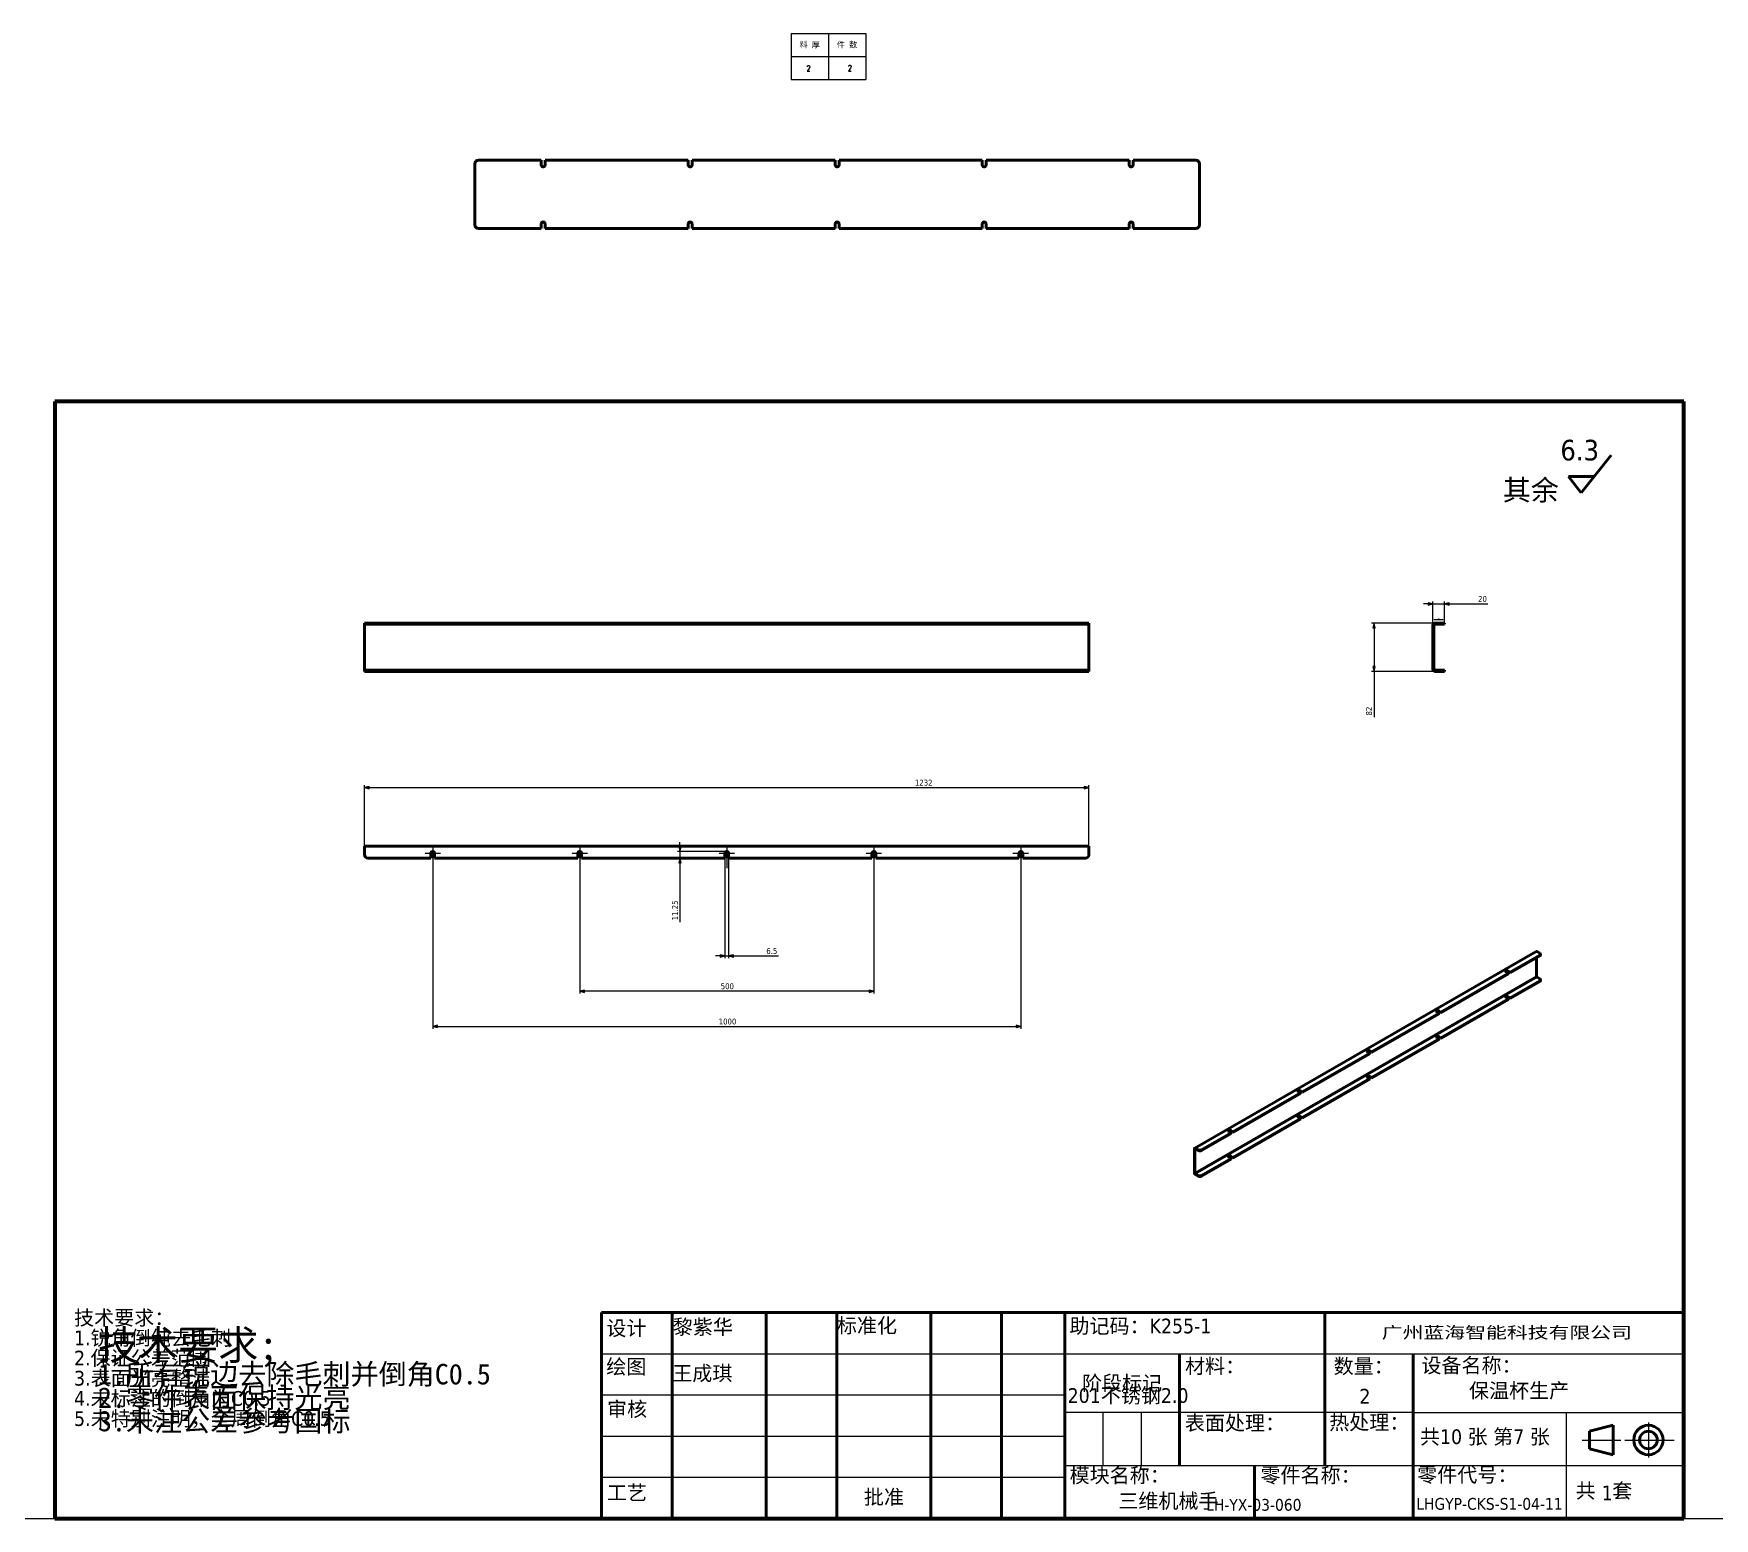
# Model space of a CAD drawing. Header units: millimetres. Extents: x 1472 to 285341, y -86221 to 5170.
# Drawn here: x 9281 to 12140, y 1332 to 3858 of the extents above; entities that cross this region are included whole.
import ezdxf
from ezdxf.enums import TextEntityAlignment as Align

# ---------------------------------------------------------------- set-up
doc = ezdxf.new("R2010")
doc.units = ezdxf.units.MM
doc.linetypes.add('CHAIN', pattern=[0.3543, 0.2362, -0.0295, 0.0591, -0.0295])
doc.layers.add('中心标记 (ISO)', color=1, linetype='Continuous', lineweight=25, true_color=0xff0000)
doc.layers.add('尺寸 (ISO)', color=5, linetype='Continuous', lineweight=25, true_color=0x0000ff)
for name, color, linetype, lineweight in [('可见 (ISO)', 7, 'Continuous', 50), ('可见窄的 (ISO)', 7, 'Continuous', 35), ('图框 (ISO)', 7, 'Continuous', 70), ('标题 (ISO)', 7, 'Continuous', 50), ('符号 (ISO)', 7, 'Continuous', 25)]:
    doc.layers.add(name, color=color, linetype=linetype, lineweight=lineweight)
doc.styles.add('DIM', font='romans.shx', dxfattribs={"width": 0.8, "bigfont": 'bigfont.shx'})
doc.styles.get("Standard").update_dxf_attribs({"font": 'arial.ttf'})
doc.styles.add('文本样式19', font='tahoma.ttf')
doc.styles.add('文本样式91', font='tahoma.ttf')
doc.styles.add('注释文本 (ISO)', font='tahoma.ttf')
doc.dimstyles.new('ISO-25', dxfattribs={"dimtxt": 2.5, "dimasz": 2.5, "dimexe": 1.25, "dimexo": 0.625, "dimtad": 1, "dimtxsty": 'Standard', "dimcen": 2.5, "dimadec": 0, "dimazin": 0, "dimtfac": 1, "dimtmove": 0, "dimatfit": 3, "dimfxl": 0, "dimarcsym": 0})
doc.dimstyles.new('默认 (GB)', dxfattribs={"dimscale": 4, "dimtxt": 2.5, "dimasz": 2, "dimexe": 1, "dimexo": 0, "dimgap": 0.75, "dimtad": 1, "dimtoh": 1, "dimrnd": 1e-08, "dimdsep": 46, "dimtxsty": '注释文本 (ISO)', "dimblk": 'Filled-1', "dimcen": 0.09, "dimdle": 10, "dimclrd": 256, "dimclre": 256, "dimclrt": 256, "dimaunit": 1, "dimazin": 2, "dimtfac": 0.8, "dimtdec": 3, "dimtmove": 0, "dimatfit": 3, "dimldrblk": 'Filled-2', "dimfxl": 0, "dimtolj": 1, "dimtzin": 0, "dimlwd": -1, "dimlwe": -1, "dimarcsym": 0})

# ---------------------------------------------------------------- blocks, each defined once
blk = doc.blocks.new('图框 A3-A4')
at = {"layer": '图框 (ISO)'}
for p, q in [((287, 200), (10, 200)), ((10, 200), (10, 10)), ((287, 10), (287, 200)), ((10, 10), (287, 10))]:
    blk.add_line(p, q, dxfattribs=at)
blk = doc.blocks.new('标题栏 GB1')
at = {"layer": '标题 (ISO)'}
for p, q in [((361.15, 211.7), (366.21, 218.12)), ((361.15, 211.7), (359.01, 214.46)), ((359.01, 214.46), (363.33, 214.46)), ((194.57, 65.23), (194.57, 72.23)), ((194.57, 72.23), (378.57, 72.23)), ((206.57, 65.23), (206.57, 72.23)), ((222.57, 65.23), (222.57, 72.23)), ((234.57, 65.23), (234.57, 72.23)), ((250.57, 65.23), (250.57, 72.23)), ((262.57, 65.23), (262.57, 72.23)), ((273.31, 65.23), (273.31, 72.23)), ((317.57, 65.23), (317.57, 72.23)), ((378.57, 72.23), (378.57, 65.23)), ((194.57, 37.23), (194.57, 65.23)), ((206.57, 37.23), (206.57, 65.23)), ((222.57, 44.23), (222.57, 65.23)), ((234.57, 37.23), (234.57, 65.23)), ((250.57, 37.23), (250.57, 65.23)), ((262.57, 37.23), (262.57, 65.23)), ((273.31, 65.23), (273.31, 37.23)), ((317.57, 55.23), (317.57, 65.23)), ((378.57, 65.23), (378.57, 37.23)), ((317.57, 55.23), (317.57, 46.23)), ((366.57, 53.06), (362.57, 52.06)), ((362.57, 52.06), (362.57, 49.06)), ((366.57, 48.06), (366.57, 53.06)), ((362.57, 49.06), (366.57, 48.06)), ((305.57, 46.23), (305.57, 37.23)), ((222.57, 44.23), (222.57, 37.23)), ((378.57, 37.23), (194.57, 37.23))]:
    blk.add_line(p, q, dxfattribs=at)
at = {"layer": '标题 (ISO)', "lineweight": 25}
for p, q in [((194.57, 65.23), (273.31, 65.23)), ((273.31, 65.23), (378.57, 65.23)), ((194.57, 58.23), (273.31, 58.23)), ((332.57, 55.23), (273.31, 55.23)), ((279.81, 55.23), (279.81, 46.23)), ((286.31, 55.23), (286.31, 46.23)), ((332.57, 55.23), (378.57, 55.23)), ((358.57, 55.23), (358.57, 46.23)), ((372.58, 53.56), (372.58, 47.56)), ((194.57, 51.23), (273.31, 51.23)), ((361.32, 50.56), (367.88, 50.56)), ((368.55, 50.56), (370.07, 50.56)), ((370.07, 50.56), (376.97, 50.56)), ((273.31, 46.23), (378.57, 46.23)), ((358.57, 46.23), (358.57, 37.23)), ((194.57, 44.23), (273.31, 44.23))]:
    blk.add_line(p, q, dxfattribs=at)
at = {"layer": '标题 (ISO)', "lineweight": 50}
for p, q in [((292.81, 65.23), (292.81, 46.23)), ((332.57, 65.23), (332.57, 37.23))]:
    blk.add_line(p, q, dxfattribs=at)
at = {"layer": '标题 (ISO)'}
for radius in [2.5, 1.5]:
    blk.add_circle((372.57, 50.56), radius, dxfattribs=at)
at = {"layer": '标题 (ISO)', "style": '注释文本 (ISO)'}
blk.add_text('阶段标记', height=2.5, dxfattribs=at).set_placement((283.06, 60.23), align=Align.MIDDLE_CENTER)
for s, insert, char_height, attachment_point in [('\\fTahoma|b0|i0;\\H3.5000;6.3', (357.6, 220.71), 3.5, 1), ('\\fTahoma|b0|i0;\\H3.5000;其余', (347.8, 213.91), 3.5, 1), ('\\fTahoma|b0|i0;标准化', (234.57, 71.28), 2.5, 1), ('助记码：K255-1', (274.11, 71.21), 2.5, 1), ('\\fTahoma|b0|i0;设计', (195.38, 70.83), 2.5, 1), ('\\f仿宋|b0|i0;\\H2.5000;黎紫华', (206.66, 71.05), 2.5, 1), ('\\fTahoma|b0|i0;\\W1.30;\\H2.0000;广州\\fArial|b0|i0;\\W1.30;\\H2.0000;蓝海\\fTahoma|b0|i0;\\W1.30;\\H2.0000;智能科技有限公司', (348.5, 68.73), 2, 5), ('\\fTahoma|b0|i0;绘图', (195.35, 64.28), 2.5, 1), ('\\fTahoma|b0|i0;材料：', (293.76, 64.39), 2.5, 1), ('\\fTahoma|b0|i0;数量：', (319.04, 64.37), 2.5, 1), ('\\fTahoma|b0|i0;设备名称：', (333.96, 64.5), 2.5, 1), ('保温杯生产', (342.05, 60.22), 2.5, 1), ('\\fTahoma|b0|i0;审核', (195.48, 57.07), 2.5, 1), ('\\fTahoma|b0|i0;热处理：', (318.29, 54.82), 2.5, 1), ('\\fTahoma|b0|i0;模块名称：', (274.14, 45.81), 2.5, 1), ('\\fTahoma|b0|i0;零件名称：', (306.59, 45.8), 2.5, 1), ('\\fTahoma|b0|i0;零件代号：', (333.25, 45.9), 2.5, 1), ('\\fTahoma|b0|i0;批准', (242.57, 40.73), 2.5, 5), ('三维机械手', (282.42, 41.45), 2.5, 1), ('1', (364.63, 42.81), 2.5, 1)]:
    blk.add_mtext(s, dxfattribs=dict(at, insert=insert, char_height=char_height, attachment_point=attachment_point))
at = {"layer": '标题 (ISO)', "insert": (104.85, 72.61), "char_height": 2.5, "attachment_point": 1, "line_spacing_factor": 0.823237, "style": '注释文本 (ISO)'}
blk.add_mtext('\\fTahoma|b0|i0;技术要求：\\P1.锐角倒纯去毛刺\\P2.保证公差范围\\P3.表面光亮整洁\\P4.未标注的倒角为C0.5\\P5.未特别注明，全周倒角C0.5\\P', dxfattribs=at)
at = {"layer": '标题 (ISO)', "char_height": 2.5, "attachment_point": 1, "style": '注释文本 (ISO)'}
for s, insert, width in [('\\f仿宋|b0|i0;\\H2.5000;王成琪', (206.57, 63.16), 11.2281), ('\\fTahoma|b0|i0;表面处理：', (293.74, 54.71), 17.19), ('\\fTahoma|b0|i0;工艺', (195.45, 42.85), 6.876), ('\\fTahoma|b0|i0;  共   套', (358.32, 43.18), 17.7919)]:
    blk.add_mtext(s, dxfattribs=dict(at, insert=insert, width=width))
at = {"layer": '标题 (ISO)', "insert": (333.72, 52.37), "char_height": 2.5, "width": 27.2374, "attachment_point": 1, "line_spacing_factor": 0.987884, "style": '注释文本 (ISO)'}
blk.add_mtext('共10 张 第7 张', dxfattribs=at)
at = {"layer": '标题 (ISO)'}
for tag, p, height, style in [('材料_001', (293.5, 56.7), 2.5, '注释文本 (ISO)'), ('零件代号_001', (306.4, 37.87), 2, '文本样式91'), ('描述_001', (333.1, 38.7), 2, '文本样式91')]:
    blk.add_attdef(tag, p, '', height=height, dxfattribs=dict(at, style=style))
at = {"layer": '标题 (ISO)', "style": '文本样式91'}
blk.add_attdef('热处理', text='', height=2, dxfattribs=at).set_placement((318.2, 50.63), align=Align.TOP_LEFT)
at = {"layer": '标题 (ISO)', "style": '文本样式19'}
for tag, p in [('工程核准人', (256.57, 40.73)), ('工程批准日期', (267.94, 40.73))]:
    blk.add_attdef(tag, text='', height=1, dxfattribs=at).set_placement(p, align=Align.MIDDLE_CENTER)
blk = doc.blocks.new('Filled-1')
at = {"color": 0}
for p, q in [((0, 0), (-1, 0.25)), ((-1, 0.25), (-1, -0.25)), ((-1, 0), (0, 0)), ((-1, -0.25), (0, 0))]:
    blk.add_line(p, q, dxfattribs=at)
at = {"color": 0, "flags": 128}
blk.add_lwpolyline([(-1, -0.25), (0, 0), (-1, 0.25), (-1, -0.25)], dxfattribs=at)
at = {"color": 0}
blk.add_solid([(-1, -0.25), (0, 0), (-1, 0.25), (-1, -0.25)], dxfattribs=at)
blk = doc.blocks.new('*D132')
at = {"layer": 'Defpoints', "color": 0, "transparency": 16777216}
for p in [(11076, 2575.5), (9844, 2475.5), (11076, 2475.5)]:
    blk.add_point(p, dxfattribs=at)
at = {"layer": '尺寸 (ISO)', "transparency": 16777216}
for p, q in [((9844, 2475.5), (9844, 2579.5)), ((9852, 2575.5), (11068, 2575.5)), ((11076, 2475.5), (11076, 2579.5))]:
    blk.add_line(p, q, dxfattribs=at)
at = {"layer": '尺寸 (ISO)', "transparency": 16777216, "xscale": 8, "yscale": 8, "zscale": 8, "rotation": 180}
blk.add_blockref('Filled-1', (9844, 2575.5), dxfattribs=at)
at = {"layer": '尺寸 (ISO)', "transparency": 16777216, "xscale": 8, "yscale": 8, "zscale": 8}
blk.add_blockref('Filled-1', (11076, 2575.5), dxfattribs=at)
at = {"layer": '尺寸 (ISO)', "transparency": 16777216, "insert": (10780, 2588.9), "char_height": 10, "attachment_point": 1, "style": '注释文本 (ISO)'}
blk.add_mtext('\\A1;1232', dxfattribs=at)
blk = doc.blocks.new('Filled-2')
at = {"color": 0}
for p, q in [((0, 0), (-1, 0.125)), ((-1, 0.125), (-1, -0.125)), ((-1, 0), (0, 0)), ((-1, -0.125), (0, 0))]:
    blk.add_line(p, q, dxfattribs=at)
at = {"color": 0, "flags": 128}
blk.add_lwpolyline([(-1, -0.125), (0, 0), (-1, 0.125), (-1, -0.125)], dxfattribs=at)
at = {"color": 0}
blk.add_solid([(-1, -0.125), (0, 0), (-1, 0.125), (-1, -0.125)], dxfattribs=at)
blk = doc.blocks.new('*D133')
at = {"layer": 'Defpoints', "color": 0, "transparency": 16777216}
for p in [(10710, 2466.8), (10210, 2438.5), (10210, 2229.1)]:
    blk.add_point(p, dxfattribs=at)
at = {"layer": '尺寸 (ISO)', "transparency": 16777216}
for p, q in [((10710, 2466.8), (10710, 2225.1)), ((10210, 2438.5), (10210, 2225.1)), ((10702, 2229.1), (10218, 2229.1))]:
    blk.add_line(p, q, dxfattribs=at)
at = {"layer": '尺寸 (ISO)', "transparency": 16777216, "xscale": 8, "yscale": 8, "zscale": 8, "rotation": 180}
blk.add_blockref('Filled-1', (10210, 2229.1), dxfattribs=at)
at = {"layer": '尺寸 (ISO)', "transparency": 16777216, "xscale": 8, "yscale": 8, "zscale": 8}
blk.add_blockref('Filled-1', (10710, 2229.1), dxfattribs=at)
at = {"layer": '尺寸 (ISO)', "transparency": 16777216, "insert": (10449.8, 2242.5), "char_height": 10, "attachment_point": 1, "style": '注释文本 (ISO)'}
blk.add_mtext('\\A1;500', dxfattribs=at)
blk = doc.blocks.new('*D134')
at = {"layer": 'Defpoints', "color": 0, "transparency": 16777216}
for p in [(9960, 2438.5), (10960, 2438.5), (10960, 2169.1)]:
    blk.add_point(p, dxfattribs=at)
at = {"layer": '尺寸 (ISO)', "transparency": 16777216}
for p, q in [((9960, 2438.5), (9960, 2165.1)), ((10960, 2438.5), (10960, 2165.1)), ((9968, 2169.1), (10952, 2169.1))]:
    blk.add_line(p, q, dxfattribs=at)
at = {"layer": '尺寸 (ISO)', "transparency": 16777216, "xscale": 8, "yscale": 8, "zscale": 8, "rotation": 180}
blk.add_blockref('Filled-1', (9960, 2169.1), dxfattribs=at)
at = {"layer": '尺寸 (ISO)', "transparency": 16777216, "xscale": 8, "yscale": 8, "zscale": 8}
blk.add_blockref('Filled-1', (10960, 2169.1), dxfattribs=at)
at = {"layer": '尺寸 (ISO)', "transparency": 16777216, "insert": (10446.4, 2182.5), "char_height": 10, "attachment_point": 1, "style": '注释文本 (ISO)'}
blk.add_mtext('\\A1;1000', dxfattribs=at)
blk = doc.blocks.new('*D135')
at = {"layer": 'Defpoints', "color": 0, "transparency": 16777216}
for p in [(10456.8, 2455.5), (10463.3, 2455.5), (10456.8, 2289.1)]:
    blk.add_point(p, dxfattribs=at)
at = {"layer": '尺寸 (ISO)', "transparency": 16777216}
for p, q in [((10456.8, 2455.5), (10456.8, 2285.1)), ((10463.3, 2455.5), (10463.3, 2285.1)), ((10448.8, 2289.1), (10440.8, 2289.1)), ((10456.8, 2289.1), (10463.3, 2289.1)), ((10471.3, 2289.1), (10548.2, 2289.1))]:
    blk.add_line(p, q, dxfattribs=at)
at = {"layer": '尺寸 (ISO)', "transparency": 16777216, "xscale": 8, "yscale": 8, "zscale": 8}
blk.add_blockref('Filled-1', (10456.8, 2289.1), dxfattribs=at)
at = {"layer": '尺寸 (ISO)', "transparency": 16777216, "xscale": 8, "yscale": 8, "zscale": 8, "rotation": 180}
blk.add_blockref('Filled-1', (10463.3, 2289.1), dxfattribs=at)
at = {"layer": '尺寸 (ISO)', "transparency": 16777216, "insert": (10527.3, 2302.5), "char_height": 10, "attachment_point": 1, "style": '注释文本 (ISO)'}
blk.add_mtext('\\A1;6.5', dxfattribs=at)
blk = doc.blocks.new('*D136')
at = {"layer": 'Defpoints', "color": 0, "transparency": 16777216}
for p in [(10380.4, 2466.8), (10460, 2466.8), (10403.6, 2455.5)]:
    blk.add_point(p, dxfattribs=at)
at = {"layer": '尺寸 (ISO)', "transparency": 16777216}
for p, q in [((10460, 2466.8), (10376.4, 2466.8)), ((10380.4, 2474.8), (10380.4, 2482.8)), ((10380.4, 2466.8), (10380.4, 2455.5)), ((10380.4, 2447.5), (10380.4, 2346.6))]:
    blk.add_line(p, q, dxfattribs=at)
at = {"layer": '尺寸 (ISO)', "transparency": 16777216, "xscale": 8, "yscale": 8, "zscale": 8}
for p, rotation in [((10380.4, 2466.8), 270), ((10380.4, 2455.5), 90)]:
    blk.add_blockref('Filled-1', p, dxfattribs=dict(at, rotation=rotation))
at = {"layer": '尺寸 (ISO)', "transparency": 16777216, "insert": (10367, 2349.6), "char_height": 10, "attachment_point": 1, "rotation": 90, "style": '注释文本 (ISO)'}
blk.add_mtext('\\A1;11.25', dxfattribs=at)
blk = doc.blocks.new('*D137')
at = {"layer": 'Defpoints', "color": 0, "transparency": 16777216}
for p in [(11680.7, 2888), (11660.7, 2851.2), (11680.7, 2855.2)]:
    blk.add_point(p, dxfattribs=at)
at = {"layer": '尺寸 (ISO)', "transparency": 16777216}
for p, q in [((11652.7, 2888), (11644.7, 2888)), ((11660.7, 2851.2), (11660.7, 2892)), ((11660.7, 2888), (11680.7, 2888)), ((11680.7, 2855.2), (11680.7, 2892)), ((11688.7, 2888), (11754.4, 2888))]:
    blk.add_line(p, q, dxfattribs=at)
at = {"layer": '尺寸 (ISO)', "transparency": 16777216, "xscale": 8, "yscale": 8, "zscale": 8}
blk.add_blockref('Filled-1', (11660.7, 2888), dxfattribs=at)
at = {"layer": '尺寸 (ISO)', "transparency": 16777216, "xscale": 8, "yscale": 8, "zscale": 8, "rotation": 180}
blk.add_blockref('Filled-1', (11680.7, 2888), dxfattribs=at)
at = {"layer": '尺寸 (ISO)', "transparency": 16777216, "insert": (11737.7, 2901.4), "char_height": 10, "attachment_point": 1, "style": '注释文本 (ISO)'}
blk.add_mtext('\\A1;20', dxfattribs=at)
blk = doc.blocks.new('*D138')
at = {"layer": 'Defpoints', "color": 0, "transparency": 16777216}
for p in [(11664.7, 2855.2), (11560.7, 2773.2), (11664.7, 2773.2)]:
    blk.add_point(p, dxfattribs=at)
at = {"layer": '尺寸 (ISO)', "transparency": 16777216}
for p, q in [((11664.7, 2855.2), (11556.7, 2855.2)), ((11560.7, 2847.2), (11560.7, 2781.2)), ((11664.7, 2773.2), (11556.7, 2773.2)), ((11560.7, 2773.2), (11560.7, 2695.1))]:
    blk.add_line(p, q, dxfattribs=at)
at = {"layer": '尺寸 (ISO)', "transparency": 16777216, "xscale": 8, "yscale": 8, "zscale": 8}
for p, rotation in [((11560.7, 2855.2), 90), ((11560.7, 2773.2), 270)]:
    blk.add_blockref('Filled-1', p, dxfattribs=dict(at, rotation=rotation))
at = {"layer": '尺寸 (ISO)', "transparency": 16777216, "insert": (11547.2, 2698.1), "char_height": 10, "attachment_point": 1, "rotation": 90, "style": '注释文本 (ISO)'}
blk.add_mtext('\\A1;82', dxfattribs=at)
blk = doc.blocks.new('加工')
at = {"layer": '符号 (ISO)', "insert": (-36.68, 11.05), "char_height": 2.5, "width": 80.4946, "attachment_point": 1, "line_spacing_factor": 0.683636, "style": '注释文本 (ISO)'}
blk.add_mtext('{\\fFangSong|b0|i0|c134|p49;\\H2x;技术要求\\fFangSong|b0|i0|c0|p49;;\\P\\H0.7x;1.\\fFangSong|b0|i0|c134|p49;所有锐边去除毛刺并倒角\\fFangSong|b0|i0|c0|p49;C0.5\\H2.12498x; \\H0.47059x;\\P2.\\fFangSong|b0|i0|c134|p49;零件表面保持光亮\\H1.84035x; \\H0.54337x;\\P\\fFangSong|b0|i0|c0|p49;3.\\fFangSong|b0|i0|c134|p49;未注公差参考国标\\H1.80945x; }', dxfattribs=at)
blk = doc.blocks.new('*T31')
at = {"color": 0, "linetype": 'ByBlock', "lineweight": -2, "transparency": 16777216}
for p, q in [((0, 0), (127, 0)), ((0, 0), (0, -78)), ((63.5, 0), (63.5, -78)), ((127, 0), (127, -78)), ((0, -39), (127, -39)), ((0, -78), (127, -78))]:
    blk.add_line(p, q, dxfattribs=at)
at = {"color": 0, "transparency": 16777216, "char_height": 10, "width": 60.5, "attachment_point": 5}
for s, insert in [('{\\fSimSun|b0|i0|c134|p2;料 厚}', (31.75, -19.5)), ('{\\fSimSun|b0|i0|c134|p2;件 数}', (95.25, -19.5))]:
    blk.add_mtext(s, dxfattribs=dict(at, insert=insert))
blk = doc.blocks.new('拆图参数')
blk.add_blockref('*T31', (-63.5, 78))
at = {"style": 'DIM', "width": 0.8}
blk.add_attdef('6', text='', height=10, dxfattribs=at).set_placement((-37.1, 18.9), align=Align.MIDDLE_LEFT)
blk.add_attdef('1', text='', height=10, dxfattribs=at).set_placement((36.6, 19.3), align=Align.MIDDLE_CENTER)
blk = doc.blocks.new('*D140')
at = {"color": 0, "lineweight": -2, "transparency": 16777216}
for p, q in [((11660.7, 2855.8), (11660.7, 2861.9)), ((11678.2, 2860.7), (11663.2, 2860.7)), ((11680.7, 2855.8), (11680.7, 2861.9))]:
    blk.add_line(p, q, dxfattribs=at)
at = {"color": 0, "transparency": 16777216}
for points in [[(11663.2, 2861.1), (11663.2, 2860.3), (11660.7, 2860.7)], [(11678.2, 2861.1), (11678.2, 2860.3), (11680.7, 2860.7)]]:
    blk.add_solid(points, dxfattribs=at)
at = {"layer": 'Defpoints', "color": 0, "transparency": 16777216}
for p in [(11660.7, 2860.7), (11660.7, 2855.2), (11680.7, 2855.2)]:
    blk.add_point(p, dxfattribs=at)
at = {"color": 0, "transparency": 16777216, "insert": (11670.7, 2862.6), "char_height": 2.5, "attachment_point": 5}
blk.add_mtext('20', dxfattribs=at)

msp = doc.modelspace()

# ---------------------------------------------------------------- linework, layer by layer
msp.add_line((2580.4943, 1332.2076), (59870.06257, 1332.2076))
at = {"layer": '中心标记 (ISO)', "linetype": 'CHAIN', "ltscale": 2.9446}
for p, q in [((9973.2985, 2463.5326), (9946.7985, 2463.5326)), ((10223.2985, 2463.5326), (10196.7985, 2463.5326)), ((10473.2985, 2463.5326), (10446.7985, 2463.5326)), ((10723.2985, 2463.5326), (10696.7985, 2463.5326)), ((10973.2985, 2463.5326), (10946.7985, 2463.5326))]:
    msp.add_line(p, q, dxfattribs=at)
at = {"layer": '中心标记 (ISO)', "linetype": 'CHAIN', "ltscale": 4.250268}
for p, q in [((9960.0485, 2476.7826), (9960.0485, 2438.5326)), ((10210.0485, 2476.7826), (10210.0485, 2438.5326)), ((10460.0485, 2476.7826), (10460.0485, 2438.5326)), ((10710.0485, 2476.7826), (10710.0485, 2438.5326)), ((10960.0485, 2476.7826), (10960.0485, 2438.5326))]:
    msp.add_line(p, q, dxfattribs=at)
at = {"layer": '可见 (ISO)'}
for p, q in [((10031.84662, 3532.61659), (10031.84662, 3636.61659)), ((10144.59662, 3642.61659), (10037.84662, 3642.61659)), ((10144.59662, 3642.61659), (10144.59662, 3634.61659)), ((10151.09662, 3634.61659), (10151.09662, 3642.61659)), ((10394.59662, 3642.61659), (10151.09662, 3642.61659)), ((10394.59662, 3642.61659), (10394.59662, 3634.61659)), ((10401.09662, 3634.61659), (10401.09662, 3642.61659)), ((10644.59662, 3642.61659), (10401.09662, 3642.61659)), ((10644.59662, 3642.61659), (10644.59662, 3634.61659)), ((10651.09662, 3634.61659), (10651.09662, 3642.61659)), ((10894.59662, 3642.61659), (10651.09662, 3642.61659)), ((10894.59662, 3642.61659), (10894.59662, 3634.61659)), ((10901.09662, 3634.61659), (10901.09662, 3642.61659)), ((11144.59662, 3642.61659), (10901.09662, 3642.61659)), ((11144.59662, 3642.61659), (11144.59662, 3634.61659)), ((11257.84662, 3642.61659), (11151.09662, 3642.61659)), ((11151.09662, 3634.61659), (11151.09662, 3642.61659)), ((11263.84662, 3532.61659), (11263.84662, 3636.61659)), ((10144.59662, 3526.61659), (10037.84662, 3526.61659)), ((10144.59662, 3526.61659), (10144.59662, 3534.61659)), ((10151.09662, 3534.61659), (10151.09662, 3526.61659)), ((10394.59662, 3526.61659), (10151.09662, 3526.61659)), ((10394.59662, 3526.61659), (10394.59662, 3534.61659)), ((10401.09662, 3534.61659), (10401.09662, 3526.61659)), ((10644.59662, 3526.61659), (10401.09662, 3526.61659)), ((10644.59662, 3526.61659), (10644.59662, 3534.61659)), ((10651.09662, 3534.61659), (10651.09662, 3526.61659)), ((10894.59662, 3526.61659), (10651.09662, 3526.61659)), ((10894.59662, 3526.61659), (10894.59662, 3534.61659)), ((10901.09662, 3534.61659), (10901.09662, 3526.61659)), ((11144.59662, 3526.61659), (10901.09662, 3526.61659)), ((11144.59662, 3526.61659), (11144.59662, 3534.61659)), ((11151.09662, 3534.61659), (11151.09662, 3526.61659)), ((11257.84662, 3526.61659), (11151.09662, 3526.61659)), ((9844.0485, 2855.21852), (9850.0485, 2855.21852)), ((9844.0485, 2855.21852), (9844.0485, 2853.21852)), ((9850.0485, 2853.21852), (9844.0485, 2853.21852)), ((9844.0485, 2853.21852), (9844.0485, 2851.21852)), ((9844.0485, 2777.21852), (9844.0485, 2851.21852)), ((9956.7985, 2855.21852), (9850.0485, 2855.21852)), ((9956.7985, 2853.21852), (9850.0485, 2853.21852)), ((9956.7985, 2853.21852), (9956.7985, 2855.21852)), ((9956.7985, 2855.21852), (9963.2985, 2855.21852)), ((9963.2985, 2853.21852), (9956.7985, 2853.21852)), ((10206.7985, 2855.21852), (9963.2985, 2855.21852)), ((9963.2985, 2855.21852), (9963.2985, 2853.21852)), ((10206.7985, 2853.21852), (9963.2985, 2853.21852)), ((10206.7985, 2853.21852), (10206.7985, 2855.21852)), ((10206.7985, 2855.21852), (10213.2985, 2855.21852)), ((10213.2985, 2853.21852), (10206.7985, 2853.21852)), ((10456.7985, 2855.21852), (10213.2985, 2855.21852)), ((10213.2985, 2855.21852), (10213.2985, 2853.21852)), ((10456.7985, 2853.21852), (10213.2985, 2853.21852)), ((10456.7985, 2853.21852), (10456.7985, 2855.21852)), ((10456.7985, 2855.21852), (10463.2985, 2855.21852)), ((10463.2985, 2853.21852), (10456.7985, 2853.21852)), ((10706.7985, 2855.21852), (10463.2985, 2855.21852)), ((10463.2985, 2855.21852), (10463.2985, 2853.21852)), ((10706.7985, 2853.21852), (10463.2985, 2853.21852)), ((10706.7985, 2853.21852), (10706.7985, 2855.21852)), ((10706.7985, 2855.21852), (10713.2985, 2855.21852)), ((10713.2985, 2853.21852), (10706.7985, 2853.21852)), ((10956.7985, 2855.21852), (10713.2985, 2855.21852)), ((10713.2985, 2855.21852), (10713.2985, 2853.21852)), ((10956.7985, 2853.21852), (10713.2985, 2853.21852)), ((10956.7985, 2853.21852), (10956.7985, 2855.21852)), ((10956.7985, 2855.21852), (10963.2985, 2855.21852)), ((10963.2985, 2853.21852), (10956.7985, 2853.21852)), ((11070.0485, 2855.21852), (10963.2985, 2855.21852)), ((10963.2985, 2855.21852), (10963.2985, 2853.21852)), ((11070.0485, 2853.21852), (10963.2985, 2853.21852)), ((11070.0485, 2855.21852), (11076.0485, 2855.21852)), ((11076.0485, 2853.21852), (11070.0485, 2853.21852)), ((11076.0485, 2853.21852), (11076.0485, 2855.21852)), ((11076.0485, 2853.21852), (11076.0485, 2851.21852)), ((11076.0485, 2851.21852), (11076.0485, 2777.21852)), ((11660.65077, 2777.21852), (11660.65077, 2851.21852)), ((11662.65077, 2777.21852), (11662.65077, 2851.21852)), ((11674.65077, 2855.21852), (11664.65077, 2855.21852)), ((11674.65077, 2853.21852), (11664.65077, 2853.21852)), ((11674.65077, 2855.21852), (11680.65077, 2855.21852)), ((11680.65077, 2853.21852), (11674.65077, 2853.21852)), ((11680.65077, 2853.21852), (11680.65077, 2855.21852)), ((9844.0485, 2775.21852), (9844.0485, 2777.21852)), ((9844.0485, 2775.21852), (9850.0485, 2775.21852)), ((9844.0485, 2775.21852), (9844.0485, 2773.21852)), ((9850.0485, 2773.21852), (9844.0485, 2773.21852)), ((9850.0485, 2775.21852), (9956.7985, 2775.21852)), ((9850.0485, 2773.21852), (9956.7985, 2773.21852)), ((9956.7985, 2775.21852), (9963.2985, 2775.21852)), ((9956.7985, 2773.21852), (9956.7985, 2775.21852)), ((9963.2985, 2773.21852), (9956.7985, 2773.21852)), ((9963.2985, 2775.21852), (10206.7985, 2775.21852)), ((9963.2985, 2775.21852), (9963.2985, 2773.21852)), ((9963.2985, 2773.21852), (10206.7985, 2773.21852)), ((10206.7985, 2775.21852), (10213.2985, 2775.21852)), ((10206.7985, 2773.21852), (10206.7985, 2775.21852)), ((10213.2985, 2773.21852), (10206.7985, 2773.21852)), ((10213.2985, 2775.21852), (10456.7985, 2775.21852)), ((10213.2985, 2775.21852), (10213.2985, 2773.21852)), ((10213.2985, 2773.21852), (10456.7985, 2773.21852)), ((10456.7985, 2775.21852), (10463.2985, 2775.21852)), ((10456.7985, 2773.21852), (10456.7985, 2775.21852)), ((10463.2985, 2773.21852), (10456.7985, 2773.21852)), ((10463.2985, 2775.21852), (10706.7985, 2775.21852)), ((10463.2985, 2775.21852), (10463.2985, 2773.21852)), ((10463.2985, 2773.21852), (10706.7985, 2773.21852)), ((10706.7985, 2775.21852), (10713.2985, 2775.21852)), ((10706.7985, 2773.21852), (10706.7985, 2775.21852)), ((10713.2985, 2773.21852), (10706.7985, 2773.21852)), ((10713.2985, 2775.21852), (10956.7985, 2775.21852)), ((10713.2985, 2775.21852), (10713.2985, 2773.21852)), ((10713.2985, 2773.21852), (10956.7985, 2773.21852)), ((10956.7985, 2775.21852), (10963.2985, 2775.21852)), ((10956.7985, 2773.21852), (10956.7985, 2775.21852)), ((10963.2985, 2773.21852), (10956.7985, 2773.21852)), ((10963.2985, 2775.21852), (11070.0485, 2775.21852)), ((10963.2985, 2775.21852), (10963.2985, 2773.21852)), ((10963.2985, 2773.21852), (11070.0485, 2773.21852)), ((11070.0485, 2775.21852), (11076.0485, 2775.21852)), ((11076.0485, 2773.21852), (11070.0485, 2773.21852)), ((11076.0485, 2775.21852), (11076.0485, 2777.21852)), ((11076.0485, 2773.21852), (11076.0485, 2775.21852)), ((11674.65077, 2775.21852), (11664.65077, 2775.21852)), ((11664.65077, 2773.21852), (11674.65077, 2773.21852)), ((11674.65077, 2775.21852), (11680.65077, 2775.21852)), ((11680.65077, 2773.21852), (11674.65077, 2773.21852)), ((11680.65077, 2773.21852), (11680.65077, 2775.21852)), ((9844.0485, 2475.5326), (11076.0485, 2475.5326)), ((9844.0485, 2475.5326), (9844.0485, 2471.5326)), ((9844.0485, 2461.5326), (9844.0485, 2471.5326)), ((9956.7985, 2455.5326), (9956.7985, 2463.5326)), ((9963.2985, 2463.5326), (9963.2985, 2455.5326)), ((10206.7985, 2455.5326), (10206.7985, 2463.5326)), ((10213.2985, 2463.5326), (10213.2985, 2455.5326)), ((10456.7985, 2455.5326), (10456.7985, 2463.5326)), ((10463.2985, 2463.5326), (10463.2985, 2455.5326)), ((10706.7985, 2455.5326), (10706.7985, 2463.5326)), ((10713.2985, 2463.5326), (10713.2985, 2455.5326)), ((10956.7985, 2455.5326), (10956.7985, 2463.5326)), ((10963.2985, 2463.5326), (10963.2985, 2455.5326)), ((11076.0485, 2471.5326), (11076.0485, 2475.5326)), ((11076.0485, 2471.5326), (11076.0485, 2461.5326)), ((9956.7985, 2455.5326), (9850.0485, 2455.5326)), ((10206.7985, 2455.5326), (9963.2985, 2455.5326)), ((10456.7985, 2455.5326), (10213.2985, 2455.5326)), ((10706.7985, 2455.5326), (10463.2985, 2455.5326)), ((10956.7985, 2455.5326), (10713.2985, 2455.5326)), ((11070.0485, 2455.5326), (10963.2985, 2455.5326)), ((11255.77486, 1962.02002), (11836.54523, 2296.46343)), ((11842.59003, 2290.36046), (11792.26759, 2261.3817)), ((11842.59003, 2289.2704), (11792.26759, 2260.29164)), ((11837.87598, 2296.33267), (11842.59003, 2293.61803)), ((11843.7616, 2290.89918), (11843.7616, 2291.98925)), ((11789.20346, 2259.61719), (11674.41646, 2193.51575)), ((11789.20346, 2258.52712), (11674.41646, 2192.42569)), ((11789.20346, 2259.61719), (11785.43223, 2261.7889)), ((11788.49636, 2263.55341), (11792.26759, 2261.3817)), ((11792.26759, 2260.29164), (11788.49636, 2262.46335)), ((11789.20346, 2258.52712), (11789.20346, 2259.61719)), ((11792.26759, 2261.3817), (11792.26759, 2260.29164)), ((11836.93317, 2286.01284), (11836.93317, 2254.36315)), ((11792.26759, 2217.77919), (11842.59003, 2246.75795)), ((11792.26759, 2216.68913), (11842.59003, 2245.66789)), ((11842.59003, 2250.01552), (11837.87598, 2252.73015)), ((11843.7616, 2248.38673), (11843.7616, 2247.29667)), ((11674.41646, 2149.91324), (11789.20346, 2216.01467)), ((11674.41646, 2148.82317), (11789.20346, 2214.92461)), ((11789.20346, 2216.01467), (11785.43223, 2218.18638)), ((11788.49636, 2219.9509), (11792.26759, 2217.77919)), ((11792.26759, 2216.68913), (11788.49636, 2218.86084)), ((11789.20346, 2214.92461), (11789.20346, 2216.01467)), ((11792.26759, 2217.77919), (11792.26759, 2216.68913)), ((11671.35233, 2191.75124), (11556.56533, 2125.6498)), ((11671.35233, 2190.66117), (11556.56533, 2124.55974)), ((11671.35233, 2191.75124), (11667.5811, 2193.92295)), ((11670.64523, 2195.68746), (11674.41646, 2193.51575)), ((11674.41646, 2192.42569), (11670.64523, 2194.5974)), ((11671.35233, 2190.66117), (11671.35233, 2191.75124)), ((11674.41646, 2193.51575), (11674.41646, 2192.42569)), ((11556.56533, 2082.04728), (11671.35233, 2148.14872)), ((11556.56533, 2080.95722), (11671.35233, 2147.05866)), ((11671.35233, 2148.14872), (11667.5811, 2150.32043)), ((11670.64523, 2152.08495), (11674.41646, 2149.91324)), ((11674.41646, 2148.82317), (11670.64523, 2150.99488)), ((11671.35233, 2147.05866), (11671.35233, 2148.14872)), ((11674.41646, 2149.91324), (11674.41646, 2148.82317)), ((11553.5012, 2123.88528), (11438.7142, 2057.78385)), ((11553.5012, 2122.79522), (11438.7142, 2056.69378)), ((11553.5012, 2123.88528), (11549.72997, 2126.05699)), ((11552.7941, 2127.82151), (11556.56533, 2125.6498)), ((11556.56533, 2124.55974), (11552.7941, 2126.73145)), ((11553.5012, 2122.79522), (11553.5012, 2123.88528)), ((11556.56533, 2125.6498), (11556.56533, 2124.55974)), ((11435.65007, 2056.01933), (11431.87884, 2058.19104)), ((11434.94297, 2059.95556), (11438.7142, 2057.78385)), ((11438.7142, 2056.69378), (11434.94297, 2058.86549)), ((11438.7142, 2014.18133), (11553.5012, 2080.28277)), ((11438.7142, 2013.09127), (11553.5012, 2079.19271)), ((11553.5012, 2080.28277), (11549.72997, 2082.45448)), ((11552.7941, 2084.219), (11556.56533, 2082.04728)), ((11556.56533, 2080.95722), (11552.7941, 2083.12893)), ((11553.5012, 2079.19271), (11553.5012, 2080.28277)), ((11556.56533, 2082.04728), (11556.56533, 2080.95722)), ((11435.65007, 2056.01933), (11320.86307, 1989.91789)), ((11435.65007, 2054.92927), (11320.86307, 1988.82783)), ((11435.65007, 2054.92927), (11435.65007, 2056.01933)), ((11438.7142, 2057.78385), (11438.7142, 2056.69378)), ((11320.86307, 1946.31538), (11435.65007, 2012.41682)), ((11320.86307, 1945.22532), (11435.65007, 2011.32675)), ((11435.65007, 2012.41682), (11431.87884, 2014.58853)), ((11434.94297, 2016.35304), (11438.7142, 2014.18133)), ((11438.7142, 2013.09127), (11434.94297, 2015.26298)), ((11435.65007, 2011.32675), (11435.65007, 2012.41682)), ((11438.7142, 2014.18133), (11438.7142, 2013.09127)), ((11317.79894, 1988.15338), (11267.47651, 1959.17462)), ((11317.79894, 1987.06332), (11267.47651, 1958.08455)), ((11317.79894, 1988.15338), (11314.02771, 1990.32509)), ((11317.09184, 1992.0896), (11320.86307, 1989.91789)), ((11320.86307, 1988.82783), (11317.09184, 1990.99954)), ((11317.79894, 1987.06332), (11317.79894, 1988.15338)), ((11320.86307, 1989.91789), (11320.86307, 1988.82783)), ((11255.21999, 1920.46266), (11255.21999, 1960.79498)), ((11256.1628, 1919.91973), (11256.1628, 1960.25206)), ((11261.81966, 1959.17462), (11257.10561, 1961.88926)), ((11261.81966, 1958.08455), (11257.10561, 1960.79919)), ((11267.47651, 1915.5721), (11317.79894, 1944.55087)), ((11317.79894, 1944.55087), (11314.02771, 1946.72258)), ((11317.09184, 1948.48709), (11320.86307, 1946.31538)), ((11320.86307, 1945.22532), (11317.09184, 1947.39703)), ((11317.79894, 1943.4608), (11317.79894, 1944.55087)), ((11320.86307, 1946.31538), (11320.86307, 1945.22532)), ((11261.81966, 1915.5721), (11257.10561, 1918.28674)), ((11257.10561, 1917.19668), (11261.81966, 1914.48204)), ((11267.47651, 1914.48204), (11317.79894, 1943.4608))]:
    msp.add_line(p, q, dxfattribs=at)
for centre, radius, start, end in [((10037.84662, 3636.61659), 6, 90, 180), ((10147.84662, 3634.61659), 3.25, 180, 0), ((10397.84662, 3634.61659), 3.25, 180, 0), ((10647.84662, 3634.61659), 3.25, 180, 0), ((10897.84662, 3634.61659), 3.25, 180, 0), ((11147.84662, 3634.61659), 3.25, 180, 0), ((11257.84662, 3636.61659), 6, 0, 90), ((10037.84662, 3532.61659), 6, 180, 270), ((10147.84662, 3534.61659), 3.25, 0, 180), ((10397.84662, 3534.61659), 3.25, 0, 180), ((10647.84662, 3534.61659), 3.25, 0, 180), ((10897.84662, 3534.61659), 3.25, 0, 180), ((11147.84662, 3534.61659), 3.25, 0, 180), ((11257.84662, 3532.61659), 6, 270, 0), ((11664.65077, 2851.21852), 4, 90, 180), ((11664.65077, 2851.21852), 2, 90, 180), ((11664.65077, 2777.21852), 4, 180, 270), ((11664.65077, 2777.21852), 2, 180, 270), ((9850.0485, 2461.5326), 6, 180, 270), ((9960.0485, 2463.5326), 3.25, 0, 180), ((10210.0485, 2463.5326), 3.25, 0, 180), ((10460.0485, 2463.5326), 3.25, 0, 180), ((10710.0485, 2463.5326), 3.25, 0, 180), ((10960.0485, 2463.5326), 3.25, 0, 180), ((11070.0485, 2461.5326), 6, 270, 0)]:
    msp.add_arc(centre, radius, start, end, dxfattribs=at)
for centre, major_axis, ratio, start_param, end_param in [((11837.87598, 2294.15254), (-1.33075, 2.31089), 0.5780931159, 5.4997208522, 6.2831853072), ((11839.7616, 2291.98925), (4, 0), 0.575861701, 5.4977871438, 7.0685834706), ((11839.7616, 2290.89918), (4, 0), 0.575861701, 5.4977871438, 6.2831853072), ((11786.96429, 2262.67116), (-2.16667, 0), 0.575861701, 3.926990817, 7.0685834706), ((11786.96429, 2261.58109), (-2.16667, 0), 0.575861701, 3.926990817, 5.8311150307), ((11837.87598, 2253.82022), (-0.66538, 1.15544), 0.5780931159, 0.7873318718, 2.3581281986), ((11839.7616, 2248.38673), (4, 0), 0.575861701, 5.4977871438, 7.0685834706), ((11839.7616, 2247.29667), (4, 0), 0.575861701, 5.4977871438, 6.2831853072), ((11786.96429, 2219.06864), (-2.16667, 0), 0.575861701, 3.926990817, 7.0685834706), ((11786.96429, 2217.97858), (-2.16667, 0), 0.575861701, 3.926990817, 5.8311150307), ((11669.11316, 2194.8052), (-2.16667, 0), 0.575861701, 3.926990817, 7.0685834706), ((11669.11316, 2193.71514), (-2.16667, 0), 0.575861701, 3.926990817, 5.8311150307), ((11669.11316, 2151.20269), (-2.16667, 0), 0.575861701, 3.926990817, 7.0685834706), ((11669.11316, 2150.11263), (-2.16667, 0), 0.575861701, 3.926990817, 5.8311150307), ((11551.26203, 2126.93925), (-2.16667, 0), 0.575861701, 3.926990817, 7.0685834706), ((11551.26203, 2125.84919), (-2.16667, 0), 0.575861701, 3.926990817, 5.8311150307), ((11433.4109, 2059.0733), (-2.16667, 0), 0.575861701, 3.926990817, 7.0685834706), ((11433.4109, 2057.98324), (-2.16667, 0), 0.575861701, 3.926990817, 5.8311150307), ((11551.26203, 2083.33674), (-2.16667, 0), 0.575861701, 3.926990817, 7.0685834706), ((11551.26203, 2082.24667), (-2.16667, 0), 0.575861701, 3.926990817, 5.8311150307), ((11433.4109, 2015.47079), (-2.16667, 0), 0.575861701, 3.926990817, 7.0685834706), ((11433.4109, 2014.38072), (-2.16667, 0), 0.575861701, 3.926990817, 5.8311150307), ((11315.55977, 1991.20735), (-2.16667, 0), 0.575861701, 3.926990817, 7.0685834706), ((11315.55977, 1990.11728), (-2.16667, 0), 0.575861701, 3.926990817, 5.8311150307), ((11257.10561, 1959.70913), (-1.33075, 2.31089), 0.5780931159, 5.4997208522, 7.070517179), ((11257.10561, 1959.70913), (-0.66538, 1.15544), 0.5780931159, 5.4997208522, 7.070517179), ((11264.64808, 1960.8034), (-4, 0), 0.575861701, 0.7853981634, 2.3561944902), ((11264.64808, 1959.71334), (4, 0), 0.575861701, 3.926990817, 5.4977871438), ((11315.55977, 1947.60483), (-2.16667, 0), 0.575861701, 3.926990817, 7.0685834706), ((11315.55977, 1946.51477), (-2.16667, 0), 0.575861701, 3.926990817, 5.8311150307), ((11257.10561, 1919.3768), (1.33075, -2.31089), 0.5780931159, 3.9289245254, 5.4997208522), ((11257.10561, 1919.3768), (-0.66538, 1.15544), 0.5780931159, 0.7873318718, 2.3581281986), ((11264.64808, 1917.20089), (-4, 0), 0.575861701, 0.7853981634, 2.3561944902), ((11264.64808, 1916.11082), (4, 0), 0.575861701, 3.926990817, 5.4977871438)]:
    msp.add_ellipse(centre, major_axis=major_axis, ratio=ratio, start_param=start_param, end_param=end_param, dxfattribs=at)
at = {"layer": '可见窄的 (ISO)'}
for p, q in [((11837.87598, 2296.33267), (11257.10561, 1961.88926)), ((11842.59003, 2290.36046), (11842.59003, 2289.2704)), ((11788.49636, 2262.46335), (11788.49636, 2263.55341)), ((11256.1628, 1919.91973), (11836.93317, 2254.36315)), ((11837.87598, 2252.73015), (11257.10561, 1918.28674)), ((11842.59003, 2246.75795), (11842.59003, 2245.66789)), ((11788.49636, 2218.86084), (11788.49636, 2219.9509)), ((11670.64523, 2194.5974), (11670.64523, 2195.68746)), ((11670.64523, 2150.99488), (11670.64523, 2152.08495)), ((11552.7941, 2126.73145), (11552.7941, 2127.82151)), ((11434.94297, 2058.86549), (11434.94297, 2059.95556)), ((11552.7941, 2083.12893), (11552.7941, 2084.219)), ((11434.94297, 2015.26298), (11434.94297, 2016.35304)), ((11317.09184, 1990.99954), (11317.09184, 1992.0896)), ((11256.1628, 1960.25206), (11255.21999, 1960.79498)), ((11257.10926, 1960.79709), (11256.1628, 1960.25206)), ((11257.10561, 1961.88926), (11257.10561, 1960.79919)), ((11261.81966, 1959.17462), (11261.81966, 1958.08455)), ((11267.47651, 1958.08455), (11267.47651, 1959.17462)), ((11317.09184, 1947.39703), (11317.09184, 1948.48709)), ((11255.21999, 1920.46266), (11256.1628, 1919.91973)), ((11257.10561, 1918.28674), (11257.10561, 1917.19668)), ((11261.81966, 1915.5721), (11261.81966, 1914.48204)), ((11267.47651, 1914.48204), (11267.47651, 1915.5721))]:
    msp.add_line(p, q, dxfattribs=at)

# ---------------------------------------------------------------- block references
msp.add_blockref('拆图参数', (10632.82873, 3780.11693)).add_auto_attribs({'1': '2', '6': '2'})
at = {"xscale": 10, "yscale": 10, "zscale": 10}
for name, p in [('图框 A3-A4', (9217.33024, 1232.2076)), ('加工', (9757.55543, 1541.60014))]:
    msp.add_blockref(name, p, dxfattribs=at)
ref = msp.add_blockref('标题栏 GB1', (8301.61885, 959.95557), dxfattribs=dict(xscale=10, yscale=10, zscale=10))
ref.add_attrib('零件代号_001', 'LH-YX-03-060', (11275.30203, 1345.30257), dxfattribs={"layer": '标题 (ISO)', "height": 20.0000003, "style": '文本样式91'})
ref.add_attrib('描述_001', 'LHGYP-CKS-S1-04-11', (11632.61916, 1346.95216), dxfattribs={"layer": '标题 (ISO)', "height": 20.0000003, "style": '文本样式91'})
ref.add_attrib('材料_001', '201不锈钢2.0', (11039.69879, 1528.73349), dxfattribs={"layer": '标题 (ISO)', "height": 25, "style": '注释文本 (ISO)'})

# ---------------------------------------------------------------- texts
at = {"layer": '符号 (ISO)', "insert": (11535.86708, 1552.55812), "char_height": 25, "attachment_point": 1, "style": '注释文本 (ISO)'}
msp.add_mtext('{2}', dxfattribs=at)

# ---------------------------------------------------------------- dimensions: what is measured, and where the dimension line sits
dim = msp.add_linear_dim(base=(11660.65077, 2860.67528), p1=(11680.65077, 2855.21852), p2=(11660.65077, 2855.21852), dimstyle='ISO-25')
dim.commit()
dim.dimension.update_dxf_attribs({"geometry": '*D140', "text_midpoint": (11670.65077, 2862.57671)})
at = {"layer": '尺寸 (ISO)'}
for base, p1, p2, picture, middle in [((11680.65077, 2887.96137), (11660.65077, 2851.21852), (11680.65077, 2855.21852), '*D137', (11744.57935, 2887.96137)), ((10456.7985, 2289.05545), (10463.2985, 2455.5326), (10456.7985, 2455.5326), '*D135', (10536.22707, 2289.05545))]:
    dim = msp.add_linear_dim(base=base, p1=p1, p2=p2, dimstyle='默认 (GB)', override={"dimtoh": 0, "dimdec": 2, "dimtp": 0, "dimtm": 0, "dimtdec": 2, "dimtofl": 1, "dimatfit": 1}, dxfattribs=at)
    dim.commit()
    dim.dimension.update_dxf_attribs({"geometry": picture, "text_midpoint": middle, "dimtype": 160})
for base, p1, p2, angle, override, picture, middle in [((11560.65077, 2773.21852), (11664.65077, 2855.21852), (11664.65077, 2773.21852), 90, {"dimtoh": 0, "dimdec": 2, "dimtp": 0, "dimtm": 0, "dimtdec": 2, "dimtofl": 0, "dimatfit": 2}, '*D138', (11560.65077, 2705.08684)), ((11076.0485, 2575.5326), (9844.0485, 2475.5326), (11076.0485, 2475.5326), 180, {"dimtoh": 0, "dimdec": 2, "dimtp": 0, "dimtm": 0, "dimtdec": 2, "dimtofl": 0, "dimatfit": 1}, '*D132', (10793.9485, 2575.5326)), ((10210.0485, 2229.05545), (10710.0485, 2466.7826), (10210.0485, 2438.5326), 180, {"dimtoh": 0, "dimdec": 2, "dimtp": 0, "dimtm": 0, "dimtdec": 2, "dimtofl": 0, "dimatfit": 1}, '*D133', (10460.3485, 2229.05545)), ((10380.40668, 2466.7826), (10403.58154, 2455.5326), (10460.0485, 2466.7826), 90, {"dimtoh": 0, "dimdec": 2, "dimse1": 1, "dimtp": 0, "dimtm": 0, "dimtdec": 2, "dimtofl": 1, "dimatfit": 1}, '*D136', (10380.40668, 2365.5326)), ((10960.0485, 2169.05545), (9960.0485, 2438.5326), (10960.0485, 2438.5326), 180, {"dimtoh": 0, "dimdec": 2, "dimtp": 0, "dimtm": 0, "dimtdec": 2, "dimtofl": 0, "dimatfit": 1}, '*D134', (10460.3485, 2169.05545))]:
    dim = msp.add_linear_dim(base=base, p1=p1, p2=p2, angle=angle, dimstyle='默认 (GB)', override=override, dxfattribs=at)
    dim.commit()
    dim.dimension.update_dxf_attribs({"geometry": picture, "text_midpoint": middle, "dimtype": 160})

doc.saveas('drawing.dxf')
